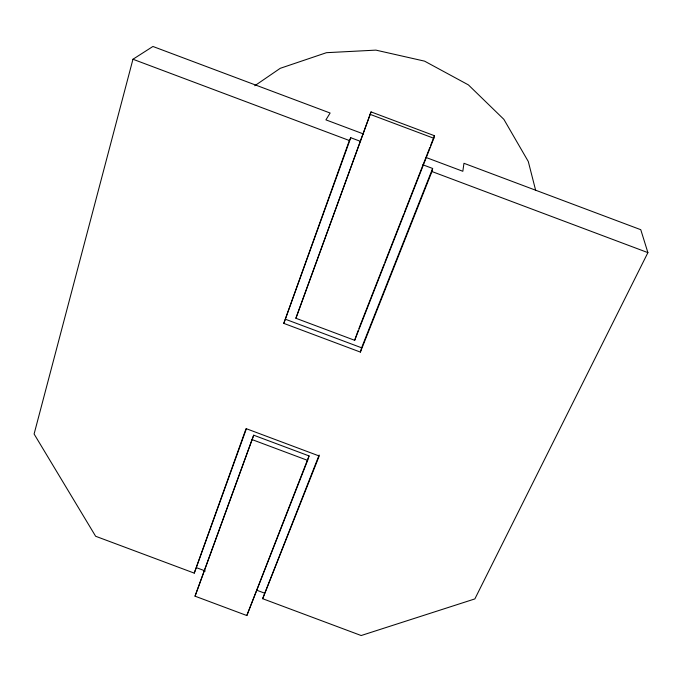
<?xml version="1.0" encoding="UTF-8"?>
<svg xmlns="http://www.w3.org/2000/svg" width="682" height="682" viewBox="0 0 682 682"><rect width="100%" height="100%" fill="white"/><g stroke="black" fill="none" stroke-linecap="round" stroke-linejoin="round"><path stroke-width="1.02" d="M360.633 141.421L350.77 137.713L349.355 140.518L283.797 323.379L360.386 352.091L431.945 171.532L432.635 168.463L422.772 164.754M433.829 138.275L434.451 135.718L371.059 111.899L295.894 318.264L354.674 340.301L433.829 138.275L369.925 114.278M363.625 134.022L325.919 119.87L330.122 113.024L152.921 46.47L132.964 59.249L34.1 434.008L95.633 536.257L194.259 573.127L246.321 428.91M360.386 352.091L361.605 347.794L432.635 168.463M354.674 340.301L358.152 330.531M307.625 460.384L309.048 455.917L253.695 435.193L195.035 596.179L246.833 615.539L307.625 460.384L251.888 439.523M426.131 157.499L462.839 171.284L463.948 163.288L640.773 229.706L647.9 252.63L474.86 598.915L361.17 635.53L262.655 598.702L319.125 455.039M246.833 615.539L309.048 455.917M194.259 573.127L246.074 428.611L319.21 455.994L262.655 598.702M283.797 323.379L350.77 137.713M253.695 435.193L195.035 596.179M371.059 111.899L295.894 318.264M358.928 328.553L384.102 264.275M384.878 262.297L403.855 213.841M404.631 211.863L429.805 147.585M430.581 145.607L434.451 135.718M254.77 85.753L280.242 68.311L326.473 52.684L375.918 50.127L424.562 61.141L468.398 84.892L503.862 119.341L528.286 161.498L535.651 190.321M285.63 319.312L361.605 347.794M196.535 567.705L205.393 571.013M256.568 590.152L264.445 593.093M132.964 59.249L349.355 140.518M431.945 171.532L647.9 252.63"/></g></svg>
